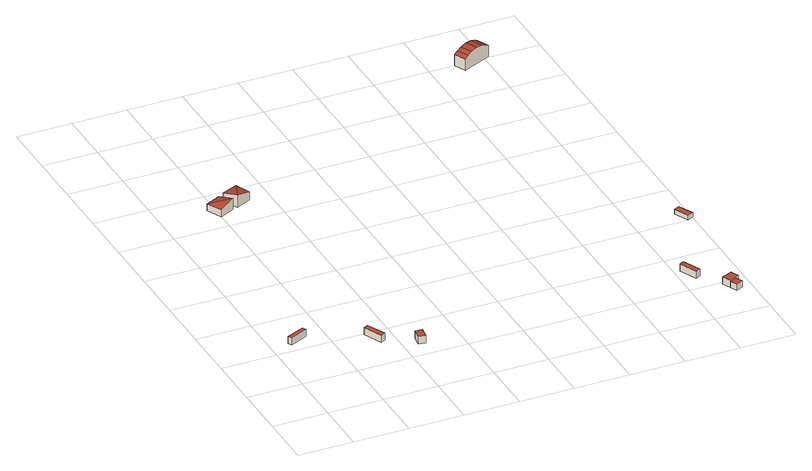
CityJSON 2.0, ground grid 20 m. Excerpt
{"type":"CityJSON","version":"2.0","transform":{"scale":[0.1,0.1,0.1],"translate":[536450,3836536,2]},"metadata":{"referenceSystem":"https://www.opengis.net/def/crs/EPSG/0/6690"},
"CityObjects":{
"building1":{"type":"Building","attributes":{"class":"3003","measuredHeight":2.8,"BuildingDetailAttribute.specifiedBuildingCoverageRate":0.6,"BuildingDetailAttribute.surveyYear":2021,"BuildingIDAttribute.prefecture":"27","BuildingIDAttribute.city":"27104"},"geometry":[{"type":"Solid","lod":"2","boundaries":[[[[0,1,2,3]],[[4,5,6,7]],[[5,3,2,6]],[[6,2,1,7]],[[4,0,3,5]],[[7,1,0,4]]]],"semantics":{"surfaces":[{"type":"GroundSurface"},{"type":"RoofSurface"},{"type":"WallSurface"}],"values":[[0,1,2,2,2,2]]}}]},
"building2":{"type":"Building","attributes":{"class":"3003","measuredHeight":2.7,"BuildingDetailAttribute.specifiedBuildingCoverageRate":0.6,"BuildingDetailAttribute.surveyYear":2021,"BuildingIDAttribute.prefecture":"27","BuildingIDAttribute.city":"27104"},"geometry":[{"type":"Solid","lod":"2","boundaries":[[[[8,9,10,11]],[[12,13,14,15]],[[12,8,11,13]],[[13,11,10,14]],[[15,9,8,12]],[[14,10,9,15]]]],"semantics":{"surfaces":[{"type":"GroundSurface"},{"type":"RoofSurface"},{"type":"WallSurface"}],"values":[[0,1,2,2,2,2]]}}]},
"building3":{"type":"Building","attributes":{"class":"3001","measuredHeight":2.9,"BuildingDetailAttribute.specifiedBuildingCoverageRate":0.6,"BuildingDetailAttribute.surveyYear":2021,"BuildingIDAttribute.prefecture":"27","BuildingIDAttribute.city":"27104"},"geometry":[{"type":"Solid","lod":"2","boundaries":[[[[16,17,18,19]],[[20,21,22,23]],[[23,17,16,20]],[[21,19,18,22]],[[22,18,17,23]],[[20,16,19,21]]]],"semantics":{"surfaces":[{"type":"GroundSurface"},{"type":"RoofSurface"},{"type":"WallSurface"}],"values":[[0,1,2,2,2,2]]}}]},
"building4":{"type":"Building","attributes":{"class":"3003","measuredHeight":4.3,"BuildingDetailAttribute.specifiedBuildingCoverageRate":0.6,"BuildingDetailAttribute.surveyYear":2021,"BuildingTsunamiRiskAttribute.description":"1","BuildingTsunamiRiskAttribute.rank":"2","BuildingTsunamiRiskAttribute.depth":0.71,"BuildingHighTideRiskAttribute.description":"1","BuildingHighTideRiskAttribute.rank":"3","BuildingHighTideRiskAttribute.depth":3.11,"BuildingIDAttribute.prefecture":"27","BuildingIDAttribute.city":"27104"},"geometry":[{"type":"Solid","lod":"2","boundaries":[[[[24,25,26,27]],[[28,29,30]],[[29,31,30]],[[29,24,27,31]],[[31,27,26,30]],[[28,25,24,29]],[[30,26,25,28]]]],"semantics":{"surfaces":[{"type":"GroundSurface"},{"type":"RoofSurface"},{"type":"WallSurface"}],"values":[[0,1,1,2,2,2,2]]}}]},
"building5":{"type":"Building","attributes":{"class":"3003","measuredHeight":4.8,"BuildingDetailAttribute.specifiedBuildingCoverageRate":0.6,"BuildingDetailAttribute.surveyYear":2021,"BuildingTsunamiRiskAttribute.description":"1","BuildingTsunamiRiskAttribute.rank":"1","BuildingTsunamiRiskAttribute.depth":0.41,"BuildingHighTideRiskAttribute.description":"1","BuildingHighTideRiskAttribute.rank":"2","BuildingHighTideRiskAttribute.depth":2.75,"BuildingIDAttribute.prefecture":"27","BuildingIDAttribute.city":"27104"},"geometry":[{"type":"Solid","lod":"2","boundaries":[[[[32,33,34,35]],[[36,37,38]],[[39,37,36]],[[37,34,33,38]],[[39,35,34,37]],[[38,33,32,36]],[[36,32,35,39]]]],"semantics":{"surfaces":[{"type":"GroundSurface"},{"type":"RoofSurface"},{"type":"WallSurface"}],"values":[[0,1,1,2,2,2,2]]}}]},
"building6":{"type":"Building","attributes":{"class":"3001","measuredHeight":2.7,"BuildingDetailAttribute.specifiedBuildingCoverageRate":0.6,"BuildingDetailAttribute.surveyYear":2021,"BuildingIDAttribute.prefecture":"27","BuildingIDAttribute.city":"27104"},"geometry":[{"type":"Solid","lod":"2","boundaries":[[[[40,41,42,43]],[[44,45,46,47]],[[45,43,42,46]],[[46,42,41,47]],[[47,41,40,44]],[[44,40,43,45]]]],"semantics":{"surfaces":[{"type":"GroundSurface"},{"type":"RoofSurface"},{"type":"WallSurface"}],"values":[[0,1,2,2,2,2]]}}]},
"building7":{"type":"Building","attributes":{"class":"3001","measuredHeight":2.3,"BuildingDetailAttribute.specifiedBuildingCoverageRate":0.6,"BuildingDetailAttribute.surveyYear":2021,"BuildingIDAttribute.prefecture":"27","BuildingIDAttribute.city":"27104"},"geometry":[{"type":"Solid","lod":"2","boundaries":[[[[48,49,50,51]],[[52,53,54,55]],[[55,49,48,52]],[[52,48,51,53]],[[53,51,50,54]],[[54,50,49,55]]]],"semantics":{"surfaces":[{"type":"GroundSurface"},{"type":"RoofSurface"},{"type":"WallSurface"}],"values":[[0,1,2,2,2,2]]}}]},
"building8":{"type":"Building","attributes":{"class":"3003","measuredHeight":2.7,"BuildingDetailAttribute.specifiedBuildingCoverageRate":0.6,"BuildingDetailAttribute.surveyYear":2021,"BuildingIDAttribute.prefecture":"27","BuildingIDAttribute.city":"27104"},"geometry":[{"type":"Solid","lod":"2","boundaries":[[[[56,57,58,59]],[[60,61,62,63]],[[63,57,56,60]],[[61,59,58,62]],[[62,58,57,63]],[[60,56,59,61]]]],"semantics":{"surfaces":[{"type":"GroundSurface"},{"type":"RoofSurface"},{"type":"WallSurface"}],"values":[[0,1,2,2,2,2]]}}]},
"building9":{"type":"Building","attributes":{"class":"3001","measuredHeight":1.7,"BuildingDetailAttribute.specifiedBuildingCoverageRate":0.6,"BuildingDetailAttribute.surveyYear":2021,"BuildingIDAttribute.prefecture":"27","BuildingIDAttribute.city":"27104"},"geometry":[{"type":"Solid","lod":"2","boundaries":[[[[64,65,66,67]],[[68,69,70,71]],[[70,66,65,71]],[[68,64,67,69]],[[69,67,66,70]],[[71,65,64,68]]]],"semantics":{"surfaces":[{"type":"GroundSurface"},{"type":"RoofSurface"},{"type":"WallSurface"}],"values":[[0,1,2,2,2,2]]}}]},
"building10":{"type":"Building","attributes":{"class":"3001","measuredHeight":6.1,"BuildingDetailAttribute.specifiedBuildingCoverageRate":0.6,"BuildingDetailAttribute.surveyYear":2021,"BuildingTsunamiRiskAttribute.description":"1","BuildingTsunamiRiskAttribute.rank":"1","BuildingTsunamiRiskAttribute.depth":0.05,"BuildingHighTideRiskAttribute.description":"1","BuildingHighTideRiskAttribute.rank":"2","BuildingHighTideRiskAttribute.depth":1.52,"BuildingIDAttribute.prefecture":"27","BuildingIDAttribute.city":"27104"},"geometry":[{"type":"Solid","lod":"2","boundaries":[[[[72,73,74,75]],[[76,77,78,79]],[[80,81,82,83]],[[84,85,86,87]],[[80,83,88,89]],[[79,82,81,76]],[[89,88,87,86]],[[77,76,81,80,89,86,85,74,73]],[[84,87,88,83,82,79,78,72,75]],[[77,73,72,78]],[[84,75,74,85]]]],"semantics":{"surfaces":[{"type":"GroundSurface"},{"type":"RoofSurface"},{"type":"WallSurface"}],"values":[[0,1,1,1,1,1,1,2,2,2,2]]}}]}
},
"vertices":[
[71,352,87],[77,337,87],[13,308,87],[6,323,87],[71,352,114],[6,323,114],[13,308,114],[77,337,114],
[303,208,87],[287,201,87],[256,269,87],[272,277,87],[303,208,114],[272,277,114],[256,269,114],[287,201,114],
[417,136,87],[392,139,87],[397,176,87],[422,173,87],[417,136,116],[422,173,116],[397,176,116],[392,139,116],
[253,1287,1],[200,1261,1],[173,1317,1],[228,1343,1],[200,1261,27],[253,1287,44],[173,1317,27],[228,1343,27],
[272,1295,1],[246,1349,1],[303,1374,1],[328,1320,1],[272,1295,49],[303,1374,32],[246,1349,32],[328,1320,32],
[1408,134,90],[1392,126,90],[1361,191,90],[1377,199,90],[1408,134,117],[1377,199,117],[1361,191,117],[1392,126,117],
[1495,40,89],[1506,15,89],[1481,3,89],[1469,28,89],[1495,40,112],[1469,28,112],[1481,3,112],[1506,15,112],
[1493,77,88],[1507,48,88],[1469,30,88],[1455,60,88],[1493,77,115],[1455,60,115],[1469,30,115],[1507,48,115],
[1551,500,76],[1529,490,76],[1504,543,76],[1525,554,76],[1551,500,93],[1525,554,93],[1504,543,93],[1529,490,93],
[1397,1848,3],[1416,1805,3],[1311,1756,3],[1291,1799,3],[1403,1799,53],[1416,1805,45],[1397,1848,45],[1384,1841,53],[1364,1781,64],[1387,1791,60],[1367,1834,60],[1344,1823,64],[1291,1799,45],[1311,1756,45],[1324,1762,53],[1304,1805,53],[1321,1812,60],[1341,1770,60]
]}
